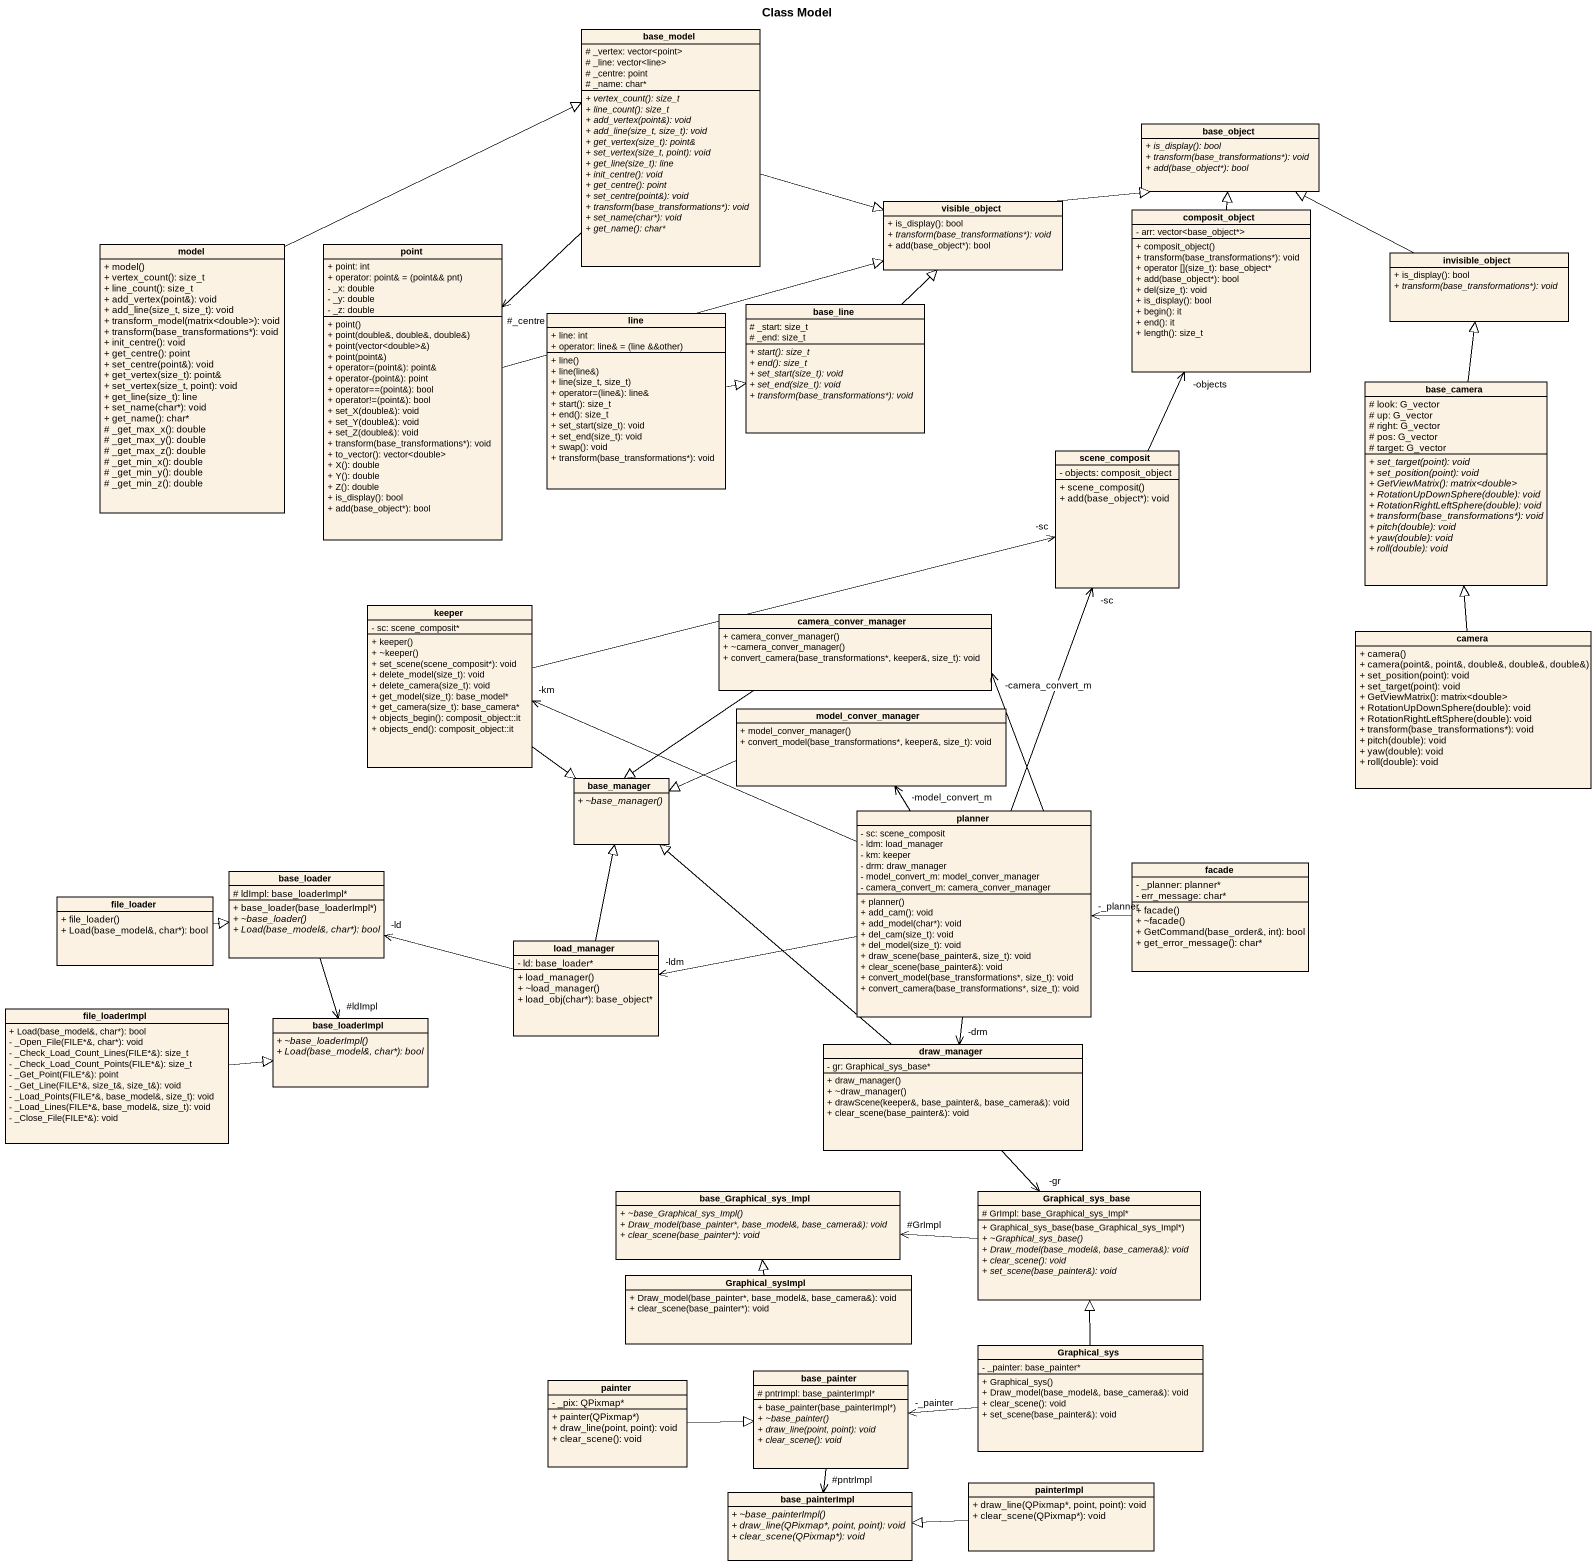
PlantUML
@startuml
title Class Model
hide circle
hide empty members
skinparam classAttributeIconSize 0
class base_model {
  # _vertex: vector<point>
  # _line: vector<line>
  # _centre: point
  # _name: char*
  {abstract} + vertex_count(): size_t
  {abstract} + line_count(): size_t
  {abstract} + add_vertex(point&): void
  {abstract} + add_line(size_t, size_t): void
  {abstract} + get_vertex(size_t): point&
  {abstract} + set_vertex(size_t, point): void
  {abstract} + get_line(size_t): line
  {abstract} + init_centre(): void
  {abstract} + get_centre(): point
  {abstract} + set_centre(point&): void
  {abstract} + transform(base_transformations*): void
  {abstract} + set_name(char*): void
  {abstract} + get_name(): char*
}
class base_object {
  {abstract} + is_display(): bool
  {abstract} + transform(base_transformations*): void
  {abstract} + add(base_object*): bool
}
class visible_object {
  + is_display(): bool
  {abstract} + transform(base_transformations*): void
  + add(base_object*): bool
}
class composit_object {
  - arr: vector<base_object*>
  + composit_object()
  + transform(base_transformations*): void
  + operator [](size_t): base_object*
  + add(base_object*): bool
  + del(size_t): void
  + is_display(): bool
  + begin(): it
  + end(): it
  + length(): size_t
}
class model {
  + model()
  + vertex_count(): size_t
  + line_count(): size_t
  + add_vertex(point&): void
  + add_line(size_t, size_t): void
  + transform_model(matrix<double>): void
  + transform(base_transformations*): void
  + init_centre(): void
  + get_centre(): point
  + set_centre(point&): void
  + get_vertex(size_t): point&
  + set_vertex(size_t, point): void
  + get_line(size_t): line
  + set_name(char*): void
  + get_name(): char*
  # _get_max_x(): double
  # _get_max_y(): double
  # _get_max_z(): double
  # _get_min_x(): double
  # _get_min_y(): double
  # _get_min_z(): double
}
class point {
  + point: int
  {field} + operator: point& = (point&& pnt)
  - _x: double
  - _y: double
  - _z: double
  + point()
  + point(double&, double&, double&)
  + point(vector<double>&)
  + point(point&)
  + operator=(point&): point&
  + operator-(point&): point
  + operator==(point&): bool
  + operator!=(point&): bool
  + set_X(double&): void
  + set_Y(double&): void
  + set_Z(double&): void
  + transform(base_transformations*): void
  + to_vector(): vector<double>
  + X(): double
  + Y(): double
  + Z(): double
  + is_display(): bool
  + add(base_object*): bool
}
class invisible_object {
  + is_display(): bool
  {abstract} + transform(base_transformations*): void
}
class line {
  + line: int
  {field} + operator: line& = (line &&other)
  + line()
  + line(line&)
  + line(size_t, size_t)
  + operator=(line&): line&
  + start(): size_t
  + end(): size_t
  + set_start(size_t): void
  + set_end(size_t): void
  + swap(): void
  + transform(base_transformations*): void
}
class base_line {
  # _start: size_t
  # _end: size_t
  {abstract} + start(): size_t
  {abstract} + end(): size_t
  {abstract} + set_start(size_t): void
  {abstract} + set_end(size_t): void
  {abstract} + transform(base_transformations*): void
}
class base_camera {
  # look: G_vector
  # up: G_vector
  # right: G_vector
  # pos: G_vector
  # target: G_vector
  {abstract} + set_target(point): void
  {abstract} + set_position(point): void
  {abstract} + GetViewMatrix(): matrix<double>
  {abstract} + RotationUpDownSphere(double): void
  {abstract} + RotationRightLeftSphere(double): void
  {abstract} + transform(base_transformations*): void
  {abstract} + pitch(double): void
  {abstract} + yaw(double): void
  {abstract} + roll(double): void
}
class scene_composit {
  - objects: composit_object
  + scene_composit()
  + add(base_object*): void
}
class keeper {
  - sc: scene_composit*
  + keeper()
  + ~keeper()
  + set_scene(scene_composit*): void
  + delete_model(size_t): void
  + delete_camera(size_t): void
  + get_model(size_t): base_model*
  + get_camera(size_t): base_camera*
  + objects_begin(): composit_object::it
  + objects_end(): composit_object::it
}
class camera_conver_manager {
  + camera_conver_manager()
  + ~camera_conver_manager()
  + convert_camera(base_transformations*, keeper&, size_t): void
}
class camera {
  + camera()
  + camera(point&, point&, double&, double&, double&)
  + set_position(point): void
  + set_target(point): void
  + GetViewMatrix(): matrix<double>
  + RotationUpDownSphere(double): void
  + RotationRightLeftSphere(double): void
  + transform(base_transformations*): void
  + pitch(double): void
  + yaw(double): void
  + roll(double): void
}
class model_conver_manager {
  + model_conver_manager()
  + convert_model(base_transformations*, keeper&, size_t): void
}
class base_manager {
  {abstract} + ~base_manager()
}
class planner {
  - sc: scene_composit
  - ldm: load_manager
  - km: keeper
  - drm: draw_manager
  - model_convert_m: model_conver_manager
  - camera_convert_m: camera_conver_manager
  + planner()
  + add_cam(): void
  + add_model(char*): void
  + del_cam(size_t): void
  + del_model(size_t): void
  + draw_scene(base_painter&, size_t): void
  + clear_scene(base_painter&): void
  + convert_model(base_transformations*, size_t): void
  + convert_camera(base_transformations*, size_t): void
}
class facade {
  - _planner: planner*
  - err_message: char*
  + facade()
  + ~facade()
  + GetCommand(base_order&, int): bool
  + get_error_message(): char*
}
class file_loader {
  + file_loader()
  + Load(base_model&, char*): bool
}
class base_loader {
  # ldImpl: base_loaderImpl*
  + base_loader(base_loaderImpl*)
  {abstract} + ~base_loader()
  {abstract} + Load(base_model&, char*): bool
}
class load_manager {
  - ld: base_loader*
  + load_manager()
  + ~load_manager()
  + load_obj(char*): base_object*
}
class file_loaderImpl {
  + Load(base_model&, char*): bool
  - _Open_File(FILE*&, char*): void
  - _Check_Load_Count_Lines(FILE*&): size_t
  - _Check_Load_Count_Points(FILE*&): size_t
  - _Get_Point(FILE*&): point
  - _Get_Line(FILE*&, size_t&, size_t&): void
  - _Load_Points(FILE*&, base_model&, size_t): void
  - _Load_Lines(FILE*&, base_model&, size_t): void
  - _Close_File(FILE*&): void
}
class base_loaderImpl {
  {abstract} + ~base_loaderImpl()
  {abstract} + Load(base_model&, char*): bool
}
class draw_manager {
  - gr: Graphical_sys_base*
  + draw_manager()
  + ~draw_manager()
  + drawScene(keeper&, base_painter&, base_camera&): void
  + clear_scene(base_painter&): void
}
class base_Graphical_sys_Impl {
  {abstract} + ~base_Graphical_sys_Impl()
  {abstract} + Draw_model(base_painter*, base_model&, base_camera&): void
  {abstract} + clear_scene(base_painter*): void
}
class Graphical_sys_base {
  # GrImpl: base_Graphical_sys_Impl*
  + Graphical_sys_base(base_Graphical_sys_Impl*)
  {abstract} + ~Graphical_sys_base()
  {abstract} + Draw_model(base_model&, base_camera&): void
  {abstract} + clear_scene(): void
  {abstract} + set_scene(base_painter&): void
}
class Graphical_sysImpl {
  + Draw_model(base_painter*, base_model&, base_camera&): void
  + clear_scene(base_painter*): void
}
class base_painter {
  # pntrImpl: base_painterImpl*
  + base_painter(base_painterImpl*)
  {abstract} + ~base_painter()
  {abstract} + draw_line(point, point): void
  {abstract} + clear_scene(): void
}
class Graphical_sys {
  - _painter: base_painter*
  + Graphical_sys()
  + Draw_model(base_model&, base_camera&): void
  + clear_scene(): void
  + set_scene(base_painter&): void
}
class painter {
  - _pix: QPixmap*
  + painter(QPixmap*)
  + draw_line(point, point): void
  + clear_scene(): void
}
class painterImpl {
  + draw_line(QPixmap*, point, point): void
  + clear_scene(QPixmap*): void
}
class base_painterImpl {
  {abstract} + ~base_painterImpl()
  {abstract} + draw_line(QPixmap*, point, point): void
  {abstract} + clear_scene(QPixmap*): void
}
base_model -right-|> visible_object
base_model --> "#_centre" point
visible_object -right-|> base_object
composit_object -up-|> base_object
model -right-|> base_model
point -right-|> visible_object
invisible_object -left-|> base_object
line -right-|> base_line
base_line -up-|> visible_object
base_camera -up-|> invisible_object
scene_composit -up-> "-objects" composit_object
keeper -right-> "-sc" scene_composit
keeper --|> base_manager
camera_conver_manager --|> base_manager
camera -up-|> base_camera
model_conver_manager -left-|> base_manager
planner -up-> "-sc" scene_composit
planner -left-> "-km" keeper
planner -up-> "-camera_convert_m" camera_conver_manager
planner -up-> "-model_convert_m" model_conver_manager
planner -left-> "-ldm" load_manager
planner --> "-drm" draw_manager
facade -left-> "-_planner" planner
file_loader -right-|> base_loader
base_loader --> "#ldImpl" base_loaderImpl
load_manager -up-|> base_manager
load_manager -left-> "-ld" base_loader
file_loaderImpl -right-|> base_loaderImpl
draw_manager -up-|> base_manager
draw_manager --> "-gr" Graphical_sys_base
Graphical_sys_base -left-> "#GrImpl" base_Graphical_sys_Impl
Graphical_sysImpl -up-|> base_Graphical_sys_Impl
base_painter --> "#pntrImpl" base_painterImpl
Graphical_sys -up-|> Graphical_sys_base
Graphical_sys -left-> "-_painter" base_painter
painter -right-|> base_painter
painterImpl -left-|> base_painterImpl
@enduml
